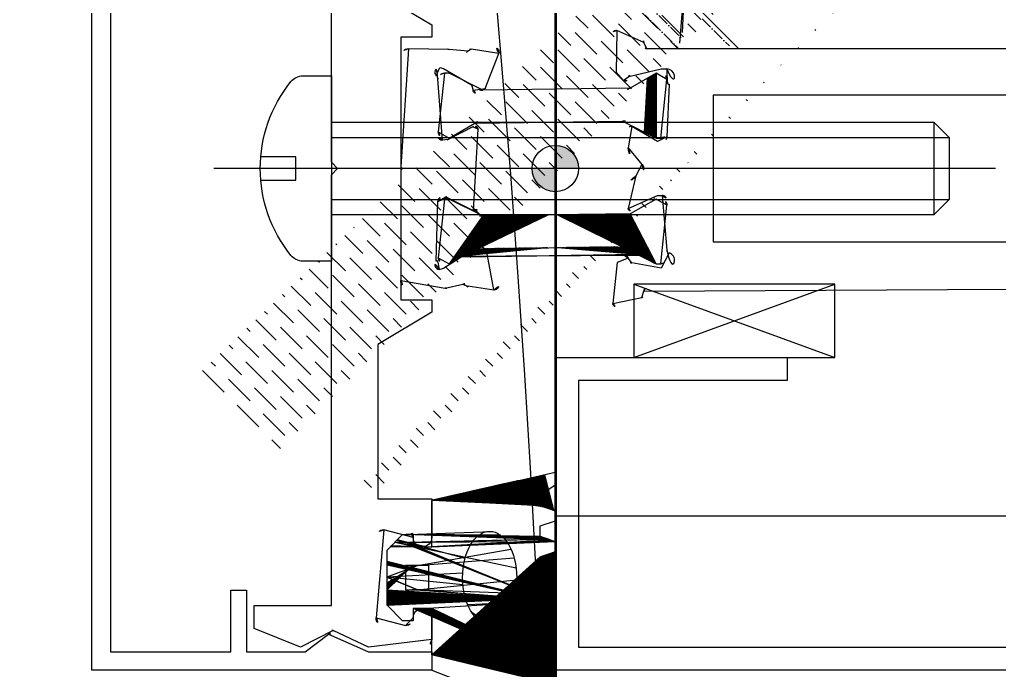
# Model space of a CAD drawing. Header units: inches. Extents: x 0 to 1813292486, y 0 to 3473589894.
# Drawn here: x 600646201.2 to 600646264.6, y 3473290763.1 to 3473290805.3 of the extents above; entities that cross this region are included whole.
import ezdxf

# ---------------------------------------------------------------- set-up
doc = ezdxf.new("R2010")
doc.units = ezdxf.units.IN
doc.header["$LTSCALE"] = 1000
doc.header["$MEASUREMENT"] = 0
for name, pattern in [('AX-MALL-WALL-P02-QT$0$CENTER', [2, 1.25, -0.25, 0.25, -0.25]), ('AX-MALL-WALL-P02-QT$0$DASH', [0.35, 0.25, -0.1]), ('AX-MALL-WALL-P02-QT$0$HIDDEN', [0.375, 0.25, -0.125]), ('AX-MALL-WALL-P02-QT$0$HIDDEN2', [4.7624999999999975, 3.174999999999998, -1.587499999999999])]:
    doc.linetypes.add(name, pattern=pattern)
for name, color, linetype in [('A-Anno-Note', 241, 'Continuous'), ('AX-MALL-P02-200$0$A-Anno-Note', 241, 'Continuous'), ('AX-MALL-WALL-P02$0$A-Anno-Note', 241, 'Continuous'), ('AX-MALL-WALL-P02-QT$0$A-Anno-Note', 241, 'Continuous'), ('AX-MALL-WALL-P02-QT$0$A-Detl-Fine', 152, 'Continuous'), ('AX-MALL-WALL-P02-QT$0$A-Detl-Thin', 131, 'Continuous'), ('AX-MALL-WALL-P02-QT$0$A-Flor', 41, 'Continuous'), ('AX-MALL-WALL-P02-QT$0$AP', 3, 'Continuous'), ('AX-MALL-WALL-P02-QT$0$AX-MALL-WALL-P01-QT$0$A-Detl-Fine', 152, 'Continuous'), ('AX-MALL-WALL-P02-QT$0$AX-MALL-WALL-P02-QT$0$A-Curt', 151, 'Continuous'), ('AX-MALL-WALL-P02-QT$0$FIX', 2, 'Continuous'), ('AX-MALL-WALL-P02-QT$0$GASKET', 2, 'Continuous'), ('AX-MALL-WALL-P02-QT$0$TEXT', 2, 'Continuous')]:
    doc.layers.add(name, color=color, linetype=linetype)
doc.layers.add('AX-MALL-WALL-P02-QT$0$AX-MALL-WALL-P01-QT$0$M-AUX-TO-ARCH', color=1, linetype='Continuous', plot=False)

# ---------------------------------------------------------------- blocks, each defined once
blk = doc.blocks.new('AX-MALL-WALL-P02-QT$0$AX-MALL-WALL-P01-QT$0$1234')
at = {"layer": 'AX-MALL-WALL-P02-QT$0$AX-MALL-WALL-P01-QT$0$A-Detl-Fine'}
blk.add_lwpolyline([(96694.11498141289, -88297.68262195587), (96794.11498141289, -88297.68262195587), (96794.1149815321, -88097.68262195587), (96694.11498129368, -88097.68262243271)], close=True, dxfattribs=at)
blk = doc.blocks.new('AX-MALL-WALL-P02-QT$0$fegehrthr')
at = {"layer": 'AX-MALL-WALL-P02-QT$0$A-Detl-Fine', "linetype": 'AX-MALL-WALL-P02-QT$0$DASH'}
blk.add_lwpolyline([(335999.1997311115, 135611.3371453285, 0.2679491813253262), (335133.1743469238, 136111.3371105194), (325377.1743522882, 136111.3359203339, 0.4142135622567812), (324377.1743524075, 135111.3359193802), (324377.1743531227, 134611.3443193436)], format="xyb", dxfattribs=at)
at = {"layer": 'AX-MALL-WALL-P02-QT$0$A-Flor'}
blk.add_arc((323377.1693863869, 134611.3394207954), 1000.004971455013, 359.9999453584866, 89.99974045281154, dxfattribs=at)
at = {"layer": 'AX-MALL-WALL-P02-QT$0$AX-MALL-WALL-P02-QT$0$A-Curt'}
blk.add_line((324377.1235785484, 134611.3526953459), (324377.1235841513, 134711.3526646288), dxfattribs=at)
at = {"layer": 'AX-MALL-WALL-P02-QT$0$AX-MALL-WALL-P01-QT$0$M-AUX-TO-ARCH', "rotation": 270.0000000071183}
blk.add_blockref('AX-MALL-WALL-P02-QT$0$AX-MALL-WALL-P01-QT$0$1234', (412674.806188345, 231360.5419559479), dxfattribs=at)
blk = doc.blocks.new('AX-MALL-WALL-P02-QT$0$尺寸分格点')
at = {"ltscale": 10}
h = blk.add_hatch(color=1, dxfattribs=at)
h.dxf.hatch_style = 1
edge = h.paths.add_edge_path()
edge.add_line((0, -1.5), (-5.470445860503725e-37, 1.862645149230957e-09))
edge.add_line((0, 1.862645149230957e-09), (-1.5, 0))
edge.add_arc((0, 0), 1.5, 180, 270)
edge = h.paths.add_edge_path()
edge.add_line((0, 1.5), (5.470445846917725e-37, 1.862645149230957e-09))
edge.add_line((0, 1.862645149230957e-09), (1.5, 0))
edge.add_arc((0, 0), 1.5, 0, 90)
for p, q in [((0, -2.5), (0, 2.5)), ((-2.5, 0), (2.5, 0))]:
    blk.add_line(p, q)
blk.add_circle((0, 0), 1.5)
blk = doc.blocks.new('AX-MALL-WALL-P02-QT$0$定位点')
blk.add_blockref('AX-MALL-WALL-P02-QT$0$尺寸分格点', (0, 0))
blk = doc.blocks.new('AX-MALL-WALL-P02-QT$0$A$C3802349C')
at = {"layer": 'AX-MALL-WALL-P02-QT$0$GASKET'}
h = blk.add_hatch(dxfattribs=at)
h.set_pattern_fill('ANSI35', color=1, scale=0.3750125207812556, angle=-180, style=0)
h.set_pattern_definition([(225, (-14292809.63515486, -9063882.472551338), (0.8419271213058608, -0.8419271213058608), []), (225, (-14292810.47708235, -9063882.472551338), (0.8419271213058608, -0.8419271213058608), [1.488330941850608, -0.2976661883701216, 0, -0.2976661883701216])])
edge = h.paths.add_edge_path()
edge.add_line((-4.151144333183765, 8), (-1.924371063709259, 8))
edge.add_line((-1.924371063709259, 8), (0, 0))
edge.add_line((0, 0), (-1, 0))
edge.add_arc((-173.3719842011968, -63.27551823887059), 183.6188774223807, 20.15753080045417, 22.84073975264292)
at = {"layer": 'AX-MALL-WALL-P02-QT$0$GASKET', "elevation": -0.1213156449062388}
blk.add_lwpolyline([(-4.151144333183765, 8), (-1.924371063709259, 8), (0, 0), (-1, 0, 0.01170824263980096)], format="xyb", close=True, dxfattribs=at)
blk = doc.blocks.new('AX-MALL-WALL-P02-QT$0$A$C431B1AE9')
at = {"layer": 'AX-MALL-WALL-P02-QT$0$GASKET'}
h = blk.add_hatch(dxfattribs=at)
h.set_pattern_fill('ANSI37', color=1, scale=0.35, style=0)
h.set_pattern_definition([(45, (-14292809.63515486, -9063882.472551338), (-0.3928862052967754, 0.3928862052967754), []), (135, (-14292809.63515486, -9063882.472551338), (-0.3928862052967754, -0.3928862052967754), [])])
h.paths.add_polyline_path([(3.006717517971992, 0), (0, 0), (-1.924371063709259, 8), (-1, 8), (-0.3333333134651184, 7), (0.3333333134651184, 7), (0.6666666865348816, 8), (1.333333313465118, 8), (1.666666686534882, 7), (2.333333313465118, 7), (2.666666686534882, 8), (3.333333313465118, 8), (3.666666686534882, 7), (4.333333313465118, 7), (4.666666686534882, 8), (5.333333313465118, 8), (5.666666686534882, 7), (6.333333313465118, 7), (6.666666686534882, 8), (7.333333313465118, 8), (7.666666686534882, 7), (8.333333313465118, 7), (8.666666686534882, 8), (9.333333313465118, 8), (9.666666686534882, 7), (10.33333331346512, 7), (11, 8), (11.82815510034561, 8), (10, 0), (6.993282483890653, 0), (6.993282483890653, -1.195969490334392), (7.790595477446914, -1.195969490334392), (7.790595477446914, -1.886535448953509), (6.786871323361993, -2.890259601175785), (3.213128676638007, -2.890259601175785), (2.209404524415731, -1.886535448953509), (2.209404524415731, -1.195969490334392), (3.006717517971992, -1.195969490334392)])
edge = h.paths.add_edge_path(flags=16)
edge.add_ellipse((5, 3.75), major_axis=(-3.000000000596629, 1.102163919055573e-15), ratio=0.5833333332173223, start_angle=0, end_angle=360, ccw=False)
h.paths.add_polyline_path([(4.202687006443739, -0.1993282493203878), (4.202687006443739, -1.694290110841393), (5.797312993556261, -1.694290110841393), (5.797312993556261, -0.1993282493203878)], flags=16)
for points in [[(6.993282483890653, 0), (10, 0), (11.82815510034561, 8), (11, 8), (10.33333331346512, 7), (9.666666686534882, 7), (9.333333313465118, 8), (8.666666686534882, 8), (8.333333313465118, 7), (7.666666686534882, 7), (7.333333313465118, 8), (6.666666686534882, 8), (6.333333313465118, 7), (5.666666686534882, 7), (5.333333313465118, 8), (4.666666686534882, 8), (4.333333313465118, 7), (3.666666686534882, 7), (3.333333313465118, 8), (2.666666686534882, 8), (2.333333313465118, 7), (1.666666686534882, 7), (1.333333313465118, 8), (0.6666666865348816, 8), (0.3333333134651184, 7), (-0.3333333134651184, 7), (-1, 8), (-1.924371063709259, 8), (0, 0), (3.006717517971992, 0), (3.006717517971992, 0), (3.006717517971992, -1.195969490334392), (2.209404524415731, -1.195969490334392), (2.209404524415731, -1.886535448953509), (3.213128676638007, -2.890259601175785), (6.786871323361993, -2.890259601175785), (7.790595477446914, -1.886535448953509), (7.790595477446914, -1.195969490334392), (6.993282483890653, -1.195969490334392)], [(5.797312993556261, -0.1993282493203878), (5.797312993556261, -1.694290110841393), (4.202687006443739, -1.694290110841393), (4.202687006443739, -0.1993282493203878)]]:
    blk.add_lwpolyline(points, close=True, dxfattribs=at)
at = {"layer": 'AX-MALL-WALL-P02-QT$0$GASKET', "extrusion": (0, 0, -1)}
blk.add_ellipse((5, 3.75), major_axis=(-3.000000000596629, 1.102163919055573e-15), ratio=0.5833333332173223, dxfattribs=at)
blk = doc.blocks.new('AX-MALL-WALL-P02-QT$0$A$C6D1904FE')
at = {"color": 6, "ltscale": 10}
for name in ['AX-MALL-WALL-P02-QT$0$A$C3802349C', 'AX-MALL-WALL-P02-QT$0$A$C431B1AE9']:
    blk.add_blockref(name, (-5, 2.890259601175785), dxfattribs=at)
blk = doc.blocks.new('*U248')
at = {"color": 8, "linetype": 'AX-MALL-WALL-P02-QT$0$HIDDEN'}
for p, q in [((39.00000000000011, -3.000000000000114), (39.00000000000028, 2.999999999999659)), ((1.13686837721616e-13, 1.999999999999886), (40, 2.000000000000114)), ((1.13686837721616e-13, -2.000000000000114), (40, -2.000000000000341))]:
    blk.add_line(p, q, dxfattribs=at)
at = {"color": 0, "linetype": 'ByBlock'}
blk.add_lwpolyline([(5.684341886080801e-14, 5.999999999999886), (-1.838248336817855, 5.999999999999659, 0.2271033335269274), (-2.617369142194775, 5.626873807574043, 0.3523503326370215), (-2.617369142194832, -5.626873807574043, 0.227103333526957), (-1.838248336817799, -5.999999999999886), (-5.684341886080801e-14, -5.999999999999886)], format="xyb", close=True, dxfattribs=at)
at = {"color": 8, "linetype": 'ByBlock'}
blk.add_lwpolyline([(1.13686837721616e-13, -3.000000000000114), (39.00000000000028, -3.000000000000341), (40.00000000000045, -1.999999999999432), (39.99999999999955, 2.000000000000114), (39.00000000000028, 3.000000000000114), (1.13686837721616e-13, 2.999999999999886)], dxfattribs=at)
at = {"color": 8, "linetype": 'AX-MALL-WALL-P02-QT$0$HIDDEN2'}
blk.add_lwpolyline([(-4.568611867420884, 0.7499999999998863), (-2.300000000000068, 0.7499999999998863), (-2.300000000000125, -0.7500000000001137), (-4.568611867420941, -0.7500000000001137)], dxfattribs=at)
at = {"layer": 'AX-MALL-WALL-P02-QT$0$TEXT', "color": 8, "linetype": 'AX-MALL-WALL-P02-QT$0$CENTER'}
blk.add_line((43, -1.13686837721616e-13), (-7.600000000000023, -1.13686837721616e-13), dxfattribs=at)
blk = doc.blocks.new('AX-MALL-WALL-P02-QT$0$A$C4A6E1F89')
at = {"layer": 'AX-MALL-WALL-P02-QT$0$AP'}
blk.add_lwpolyline([(31.30000000074506, 13.80000000074506), (31.30000000074506, 10), (27.30000000074506, 10), (27.30000000074506, 9), (31.30000000074506, 9), (31.30000000074506, 1.200000001117587), (-31.30000000074506, 1.200000001117587), (-31.30000000074506, 9), (-27.30000000074506, 9), (-27.30000000074506, 10), (-31.30000000074506, 10), (-31.30000000074506, 13.80000000074506), (-30.16000000014901, 15.32000000029802, 0.2874411353254684), (-30.13336061313748, 15.63748977147043), (-31.30000000074506, 17.90000000037253), (-31.30000000074506, 22), (-32.5, 22), (-32.5, 0), (32.5, 0), (32.5, 22), (31.30000000074506, 22), (31.30000000074506, 17.90000000037253), (30.13336061313748, 15.63748977147043, 0.2874411353254668), (30.16000000014901, 15.32000000029802)], format="xyb", close=True, dxfattribs=at)
blk.add_lwpolyline([(11.40000000037253, 18.5), (9.300000000745058, 22), (8.5, 22), (8.5, 20), (-8.5, 20), (-8.5, 22), (-9.300000000745058, 22), (-11.40000000037253, 18.5), (-21.40000000037253, 18.5), (-21.40000000037253, 22), (-23.90000000037253, 22, 0.9999999999999053), (-23.90000000037253, 20.80000000074506, -0.4142135623731302), (-23.40000000037253, 20.30000000074506), (-23.40000000037253, 18.90000000037253, -0.4142135623730814), (-23.90000000037253, 18.40000000037253), (-29.09999999962747, 18.40000000037253, -0.4142135623731125), (-29.59999999962747, 18.90000000037253), (-29.59999999962747, 20.30000000074506, -0.4142135623733199), (-29.09999999962747, 20.80000000074506), (-29.09999999962747, 20.80000000074506, 1.000000000000473), (-29.09999999962747, 22), (-30.5, 22, 0.414213562373095), (-31, 21.5), (-31, 17.90000000037253), (-29.9286532253027, 15.6279489248991, -0.2449413473478107), (-29.93968885019422, 15.35087553970516), (-31, 13.5), (-29.80000000074506, 10.5), (-28.30000000074506, 10.5), (-28.30000000074506, 15.5), (-0.400000000372529, 15.5), (0, 15.90000000037253), (0.400000000372529, 15.5), (28.30000000074506, 15.5)], format="xyb", dxfattribs=at)
at = {"layer": 'AX-MALL-WALL-P02-QT$0$FIX', "extrusion": (-4.689947558750686e-09, -3.877222664414375e-09, -1), "xscale": -1, "zscale": -1, "rotation": 270}
blk.add_blockref('*U248', (-1.862645058000427e-09, 15.5, -7.954930736642706e-08), dxfattribs=at)
at = {"layer": 'AX-MALL-WALL-P02-QT$0$GASKET', "extrusion": (0, 0, -1), "zscale": -1, "rotation": 270}
blk.add_blockref('AX-MALL-WALL-P02-QT$0$定位点', (1.117587089538574e-07, 30.00001611188054, -0.1695423254371126), dxfattribs=at)
at = {"layer": 'AX-MALL-WALL-P02-QT$0$GASKET'}
blk.add_blockref('AX-MALL-WALL-P02-QT$0$A$C6D1904FE', (-26.5, 19.10974039882421, 0.1213156449062388), dxfattribs=at)
blk = doc.blocks.new('AX-MALL-WALL-P02-QT$0$A$C201F0766')
at = {"layer": 'AX-MALL-WALL-P02-QT$0$GASKET'}
h = blk.add_hatch(dxfattribs=at)
h.set_pattern_fill('HONEY', color=1, scale=0.3750125207812556, angle=-180, style=0)
h.set_pattern_definition([(180, (-14292808.12419919, -9063908.843573337), (-0.8929985651103648, -0.515572838757882), [0.5953323767402432, -1.190664753480486]), (299.9999999999999, (-14292808.12419919, -9063908.843573337), (0.8929984584207664, -0.5155730235496873), [0.5953323767402432, -1.190664753480486]), (240, (-14292808.12419919, -9063908.843573337), (-1.066895984922232e-07, -1.031145862307569), [-1.190664753480486, 0.5953323767402432])])
edge = h.paths.add_edge_path()
edge.add_ellipse((-8.195638656616211e-08, 8.022399073466659), major_axis=(-1.447224692326801e-15, 5.908938361333678), ratio=0.782714245397402, start_angle=0, end_angle=360)
h = blk.add_hatch(dxfattribs=at)
h.set_pattern_fill('ANSI35', color=1, scale=0.3750125207812556, angle=-180, style=0)
h.set_pattern_definition([(225, (-14292808.12419919, -9063908.843573337), (0.8419271213058608, -0.8419271213058608), []), (225, (-14292808.96612667, -9063908.843573337), (0.8419271213058608, -0.8419271213058608), [1.488330941850608, -0.2976661883701216, 0, -0.2976661883701216])])
edge = h.paths.add_edge_path()
edge.add_line((4.625009316951036, 7.210309842135757), (4.581123173236847, 7.210309841670096))
edge.add_ellipse((2.60770320892334e-08, 8.022399073466659), major_axis=(-7.236123461634007e-16, 5.908938361333678), ratio=0.782714245397402, start_angle=97.89939189545902, end_angle=262.100608104541, ccw=False)
edge.add_line((-4.581123121082783, 7.210309841670096), (-4.624990671873093, 7.210309842135757))
edge.add_line((-4.624990671873093, 7.210309842135757), (-4.625000026077032, -0.879502881783992))
edge.add_arc((-3.725290298461914e-07, -12.60038345353678), 12.60038345226483, 68.4660575448051, 111.5339390721038, ccw=False)
edge.add_line((4.624999966472387, -0.8795031546615064), (4.625009316951036, 7.210309842135757))
blk = doc.blocks.new('AX-MALL-WALL-P02-QT$0$A$C528807E0')
at = {"layer": 'AX-MALL-WALL-P02-QT$0$GASKET'}
h = blk.add_hatch(dxfattribs=at)
h.set_pattern_fill('ANSI38', color=1, scale=0.25, angle=90)
h.set_pattern_definition([(135, (8900647.373060266, -14454292.85134882), (-0.5612660075668221, -0.561266007566822), []), (225, (8900647.373060266, -14454292.85134882), (-0.5612660075668223, -1.683798022700466), [1.984375, -1.190625])])
edge = h.paths.add_edge_path()
edge.add_arc((-14.40000000037253, 1.699999999254942), 0.400000000372529, 90, 180, ccw=False)
edge.add_line((-14.40000000037253, 2.099999999627471), (-14.09999999962747, 2.099999999627471))
edge.add_line((-14.09999999962747, 2.099999999627471), (-12.42679492011666, 1.133974596858025))
edge.add_arc((-11.92679491891797, 2.000000000320635), 1.000000000320635, 239.9999999313017, 269.99999993132)
edge.add_line((-11.92679492011666, 1), (-2.873205080628395, 1))
edge.add_arc((-2.873205081827088, 2.000000000320636), 1.000000000320636, 270.00000006868, 300.0000000686983)
edge.add_line((-2.373205080628395, 1.133974596858025), (-0.6999999992549419, 2.099999999627471))
edge.add_line((-0.6999999992549419, 2.099999999627471), (-0.400000000372529, 2.099999999627471))
edge.add_arc((-0.400000000372529, 1.699999999254942), 0.400000000372529, 0, 90, ccw=False)
edge.add_line((0, 1.699999999254942), (0, -1.699999999254942))
edge.add_arc((-0.400000000372529, -1.699999999254942), 0.400000000372529, -90, 0, ccw=False)
edge.add_line((-0.400000000372529, -2.099999999627471), (-0.6999999992549419, -2.099999999627471))
edge.add_line((-0.6999999992549419, -2.099999999627471), (-2.373205080628395, -1.133974596858025))
edge.add_arc((-2.873205081827088, -2.000000000320634), 1.000000000320634, 59.99999993130162, 89.99999993131996)
edge.add_line((-2.873205080628395, -1), (-11.92679492011666, -1))
edge.add_arc((-11.92679491891797, -2.000000000320635), 1.000000000320635, 90.00000006868004, 120.0000000686983)
edge.add_line((-12.42679492011666, -1.133974596858025), (-14.09999999962747, -2.099999999627471))
edge.add_line((-14.09999999962747, -2.099999999627471), (-14.40000000037253, -2.099999999627471))
edge.add_arc((-14.40000000037253, -1.699999999254942), 0.400000000372529, 180, 270, ccw=False)
edge.add_line((-14.80000000074506, -1.699999999254942), (-14.80000000074506, 1.699999999254942))
blk.add_lwpolyline([(-14.80000000074506, 1.699999999254942, -0.414213562373095), (-14.40000000037253, 2.099999999627471), (-14.09999999962747, 2.099999999627471), (-12.42679492011666, 1.133974596858025, 0.1316524975874771), (-11.92679492011666, 1), (-2.873205080628395, 1, 0.131652497587477), (-2.373205080628395, 1.133974596858025), (-0.6999999992549419, 2.099999999627471), (-0.400000000372529, 2.099999999627471, -0.414213562373095), (0, 1.699999999254942), (0, -1.699999999254942, -0.414213562373095), (-0.400000000372529, -2.099999999627471), (-0.6999999992549419, -2.099999999627471), (-2.373205080628395, -1.133974596858025, 0.1316524975874774), (-2.873205080628395, -1), (-11.92679492011666, -1, 0.1316524975874771), (-12.42679492011666, -1.133974596858025), (-14.09999999962747, -2.099999999627471), (-14.40000000037253, -2.099999999627471, -0.414213562373095), (-14.80000000074506, -1.699999999254942)], format="xyb", close=True, dxfattribs=at)
blk = doc.blocks.new('AX-MALL-WALL-P02-QT$0$GHDH')
at = {"color": 3, "elevation": 9.567599494384292e-08}
blk.add_lwpolyline([(14885807.96740569, 9246516.341232887), (14885800.81740572, 9246516.341233015, 0.4142135656464321), (14885800.31740571, 9246515.84123302), (14885800.31740568, 9246513.464214496, 0.06554346463028034), (14885800.35147985, 9246513.205395447), (14885800.58542637, 9246512.332295105, -0.3131783268301119), (14885800.46961345, 9246512.010239415, 0.2196707906430646), (14885800.34471986, 9246511.79197616), (14885800.21487096, 9246510.307796603, 0.5486187803751594), (14885800.61633541, 9246509.999742085), (14885802.77853332, 9246510.786717737, 0.1763269742418151), (14885802.88333437, 9246510.87465626), (14885803.16552467, 9246511.363424176, 0.5773502615133929), (14885802.9923196, 9246511.663424179), (14885802.81729591, 9246511.66342418, -0.2679491963509191), (14885802.64409084, 9246511.763424182), (14885801.59841325, 9246513.574590944), (14885801.53642742, 9246513.805925239), (14885801.53642742, 9246513.8454216, -0.6885009144585112), (14885802.06003404, 9246514.04542143, 0.2134220020201695), (14885802.28364102, 9246513.94542159), (14885805.92615911, 9246513.945421536, -0.4142140024554405), (14885806.22615911, 9246513.645421531), (14885806.22615911, 9246513.424495732, -0.1378520167403492), (14885806.1822365, 9246513.268212833), (14885805.38442424, 9246511.749610048, 0.1378520075329938), (14885805.35514264, 9246511.645421544, 0.585497113976369), (14885805.52586089, 9246511.341233024), (14885810.60895049, 9246511.341233024), (14885810.60895049, 9246511.341233024, 0.5854971139763688), (14885810.77966874, 9246511.645421544, 0.137852007532994), (14885810.75038713, 9246511.749610048), (14885809.95257487, 9246513.268212833, -0.1378520167403492), (14885809.90865227, 9246513.424495732), (14885809.90865226, 9246513.645421531, -0.4142140024554405), (14885810.20865226, 9246513.945421536), (14885813.85117036, 9246513.94542159, 0.2134220020201695), (14885814.07477733, 9246514.04542143, -0.6885009144585112), (14885814.59838396, 9246513.8454216), (14885814.59838396, 9246513.805925239), (14885814.53639812, 9246513.574590944), (14885813.49072054, 9246511.763424182, -0.2679491963509191), (14885813.31751546, 9246511.66342418), (14885813.14249178, 9246511.663424179, 0.5773502615133929), (14885812.9692867, 9246511.363424176), (14885813.251477, 9246510.87465626, 0.1763269742418151), (14885813.35627805, 9246510.786717737), (14885815.51847597, 9246509.999742085, 0.548618780375159), (14885815.91994042, 9246510.307796603), (14885815.79009151, 9246511.79197616, 0.2196707906430649), (14885815.66519793, 9246512.010239415, -0.313178326830112), (14885815.54938501, 9246512.332295105), (14885815.78333152, 9246513.205395449, 0.06554346088898662), (14885815.8174057, 9246513.46421448), (14885815.81740567, 9246515.84123302, 0.4142135656464319), (14885815.31740566, 9246516.341233015), (14885808.16740569, 9246516.341232887), (14885808.06740569, 9246516.241232885)], format="xyb", close=True, dxfattribs=at)
at = {"layer": 'AX-MALL-WALL-P02-QT$0$AP', "elevation": 9.567599494384292e-08}
blk.add_lwpolyline([(14885815.81740569, 9246465.24123297), (14885815.81740569, 9246500.413817676, -0.4142135623729286), (14885816.01740569, 9246500.613817677), (14885816.23505331, 9246500.613817677, 0.3152987888789453), (14885816.42299184, 9246500.745413648), (14885817.00534421, 9246502.345413648, 0.5486187866262617), (14885816.79997454, 9246502.613056615), (14885814.27945791, 9246502.392539984, 0.1763269807084541), (14885814.1554677, 9246502.334722402), (14885813.77598433, 9246501.955239033, 0.5773502691892165), (14885813.86564188, 9246501.62063251), (14885814.01815975, 9246501.579765469, -0.3107450376611944), (14885814.18371313, 9246501.385757765), (14885814.51740569, 9246499.49329322), (14885814.51740569, 9246499.113817677, -0.8646890412967275), (14885813.53824826, 9246498.970960533, 0.3316792665683552), (14885813.34658529, 9246499.113817677), (14885810.11740569, 9246499.113817677, -0.4142135623728068), (14885809.81740569, 9246499.413817676), (14885809.81740569, 9246499.719337221), (14885810.79686192, 9246501.388779948, 0.5796797245394111), (14885810.66798159, 9246501.613817677), (14885809.41467272, 9246501.613817677, 0.266079426691985), (14885808.55215905, 9246501.11985144), (14885808.32615979, 9246500.734645022, -0.5727053999421061), (14885807.80865159, 9246500.734645022), (14885807.58265232, 9246501.11985144, 0.2660794266919949), (14885806.72013865, 9246501.613817677), (14885805.46682978, 9246501.613817677, 0.5796797245393746), (14885805.33794946, 9246501.388779948), (14885806.31740569, 9246499.719337221), (14885806.31740569, 9246499.413817676, -0.4142135623727626), (14885806.01740569, 9246499.113817677), (14885802.78822608, 9246499.113817677, 0.3316792665683649), (14885802.59656311, 9246498.970960533, -0.8646890412967289), (14885801.61740569, 9246499.113817677), (14885801.61740569, 9246499.49329322), (14885801.95109825, 9246501.385757765, -0.3107450376611786), (14885802.11665162, 9246501.579765469), (14885802.2691695, 9246501.62063251, 0.5773502691892851), (14885802.35882704, 9246501.955239033), (14885801.97934368, 9246502.334722402, 0.1763269807085427), (14885801.85535347, 9246502.392539984), (14885799.33483684, 9246502.613056615, 0.5486187866262774), (14885799.12946716, 9246502.345413648), (14885799.71181954, 9246500.745413648, 0.3152987888789314), (14885799.89975806, 9246500.613817677), (14885800.11740569, 9246500.613817677, -0.4142135623729286), (14885800.31740569, 9246500.413817676), (14885800.31740569, 9246465.24123297)], format="xyb", dxfattribs=at)
blk.add_lwpolyline([(14885803.31740569, 9246496.113817677), (14885803.31740569, 9246465.24123297), (14885812.81740569, 9246465.24123297), (14885812.81740569, 9246496.113817677)], close=True, dxfattribs=at)
at = {"color": 2, "ltscale": 10, "extrusion": (0, 0, -1), "zscale": -1, "rotation": 90}
for p in [(-14885803.99225842, 9246513.913817676, -9.567599494384292e-08), (-14885812.14255295, 9246513.913817676, -9.567599494384292e-08)]:
    blk.add_blockref('AX-MALL-WALL-P02-QT$0$A$C528807E0', p, dxfattribs=at)
blk = doc.blocks.new('AX-MALL-WALL-P02-QT$0$mqst2')
at = {"layer": 'AX-MALL-WALL-P02-QT$0$AP', "ltscale": 0.2, "elevation": 0.09779922381993854}
blk.add_lwpolyline([(432676.8979455233, 43489.04357814789), (432645.8441540003, 43489.04331874847), (432645.8440625668, 43509.30483961105), (432660.8440595865, 43509.30483913422), (432660.8440668583, 43507.80483961105), (432647.3440698385, 43507.80483818054), (432647.3441420794, 43490.54345083237), (432675.3979279995, 43490.54358577728)], dxfattribs=at)
at = {"layer": 'AX-MALL-WALL-P02-QT$0$GASKET', "color": 1}
for p, q in [((432650.9291462898, 43509.30484056473, -0.1695423292999724), (432663.9291021824, 43514.05539894104, -0.169542329414321)), ((432650.929151535, 43514.05539941788, -0.1695423253227634), (432663.9290964603, 43509.30484008789, -0.1695423333915299))]:
    blk.add_line(p, q, dxfattribs=at)
at = {"layer": 'AX-MALL-WALL-P02-QT$0$GASKET'}
blk.add_lwpolyline([(432650.9291462898, 43509.30484056473), (432663.9290964603, 43509.30484008789), (432663.9291021824, 43514.05539894104), (432650.929151535, 43514.05539941788)], close=True, dxfattribs=at)
at = {"color": 2, "ltscale": 10, "extrusion": (0, 0, -1), "zscale": -1, "rotation": 90}
blk.add_blockref('AX-MALL-WALL-P02-QT$0$A$C4A6E1F89', (-432615.8441363573, 43521.54350185394, 0.02351642108630028), dxfattribs=at)
at = {"rotation": 90}
blk.add_blockref('AX-MALL-WALL-P02-QT$0$GHDH', (9679152.181739211, -14842286.52390528, -9.561882094444307e-08), dxfattribs=at)
at = {"layer": 'AX-MALL-WALL-P02-QT$0$GASKET'}
for p, xscale, yscale, zscale, rotation in [((432654.22324121, 43531.66878175735, 0.1460259044079863), 0.5135740655895836, 0.5135740655895836, 0.5135740655895836, 270), ((432651.3808363676, 43511.68011903763), -0.513574065589584, 0.513574065589584, 0.513574065589584, 270.0000000141353)]:
    blk.add_blockref('AX-MALL-WALL-P02-QT$0$A$C201F0766', p, dxfattribs=dict(at, xscale=xscale, yscale=yscale, zscale=zscale, rotation=rotation))
blk = doc.blocks.new('AX-MALL-WALL-P02-QT')
at = {"layer": 'AX-MALL-WALL-P02-QT$0$A-Anno-Note', "rotation": 339.5681613092181}
blk.add_blockref('AX-MALL-WALL-P02-QT$0$mqst2', (600052179.2710491, 3473232742.396311), dxfattribs=at)
at = {"layer": 'AX-MALL-WALL-P02-QT$0$A-Detl-Thin', "rotation": 339.5681613092246}
blk.add_blockref('AX-MALL-WALL-P02-QT$0$fegehrthr', (600121810.7232074, 3473109514.681517), dxfattribs=at)
blk = doc.blocks.new('AX-MALL-WALL-P02')
at = {"layer": 'AX-MALL-WALL-P02$0$A-Anno-Note'}
blk.add_blockref('AX-MALL-WALL-P02-QT', (0, 0), dxfattribs=at)
blk = doc.blocks.new('AX-MALL-P02-200')
at = {"layer": 'AX-MALL-P02-200$0$A-Anno-Note'}
blk.add_blockref('AX-MALL-WALL-P02', (0, 0), dxfattribs=at)

msp = doc.modelspace()

# ---------------------------------------------------------------- block references
at = {"layer": 'A-Anno-Note', "rotation": 20.43183869077545}
msp.add_blockref('AX-MALL-P02-200', (1250392458.527329, 9048125.682563305), dxfattribs=at)

doc.saveas('drawing.dxf')
